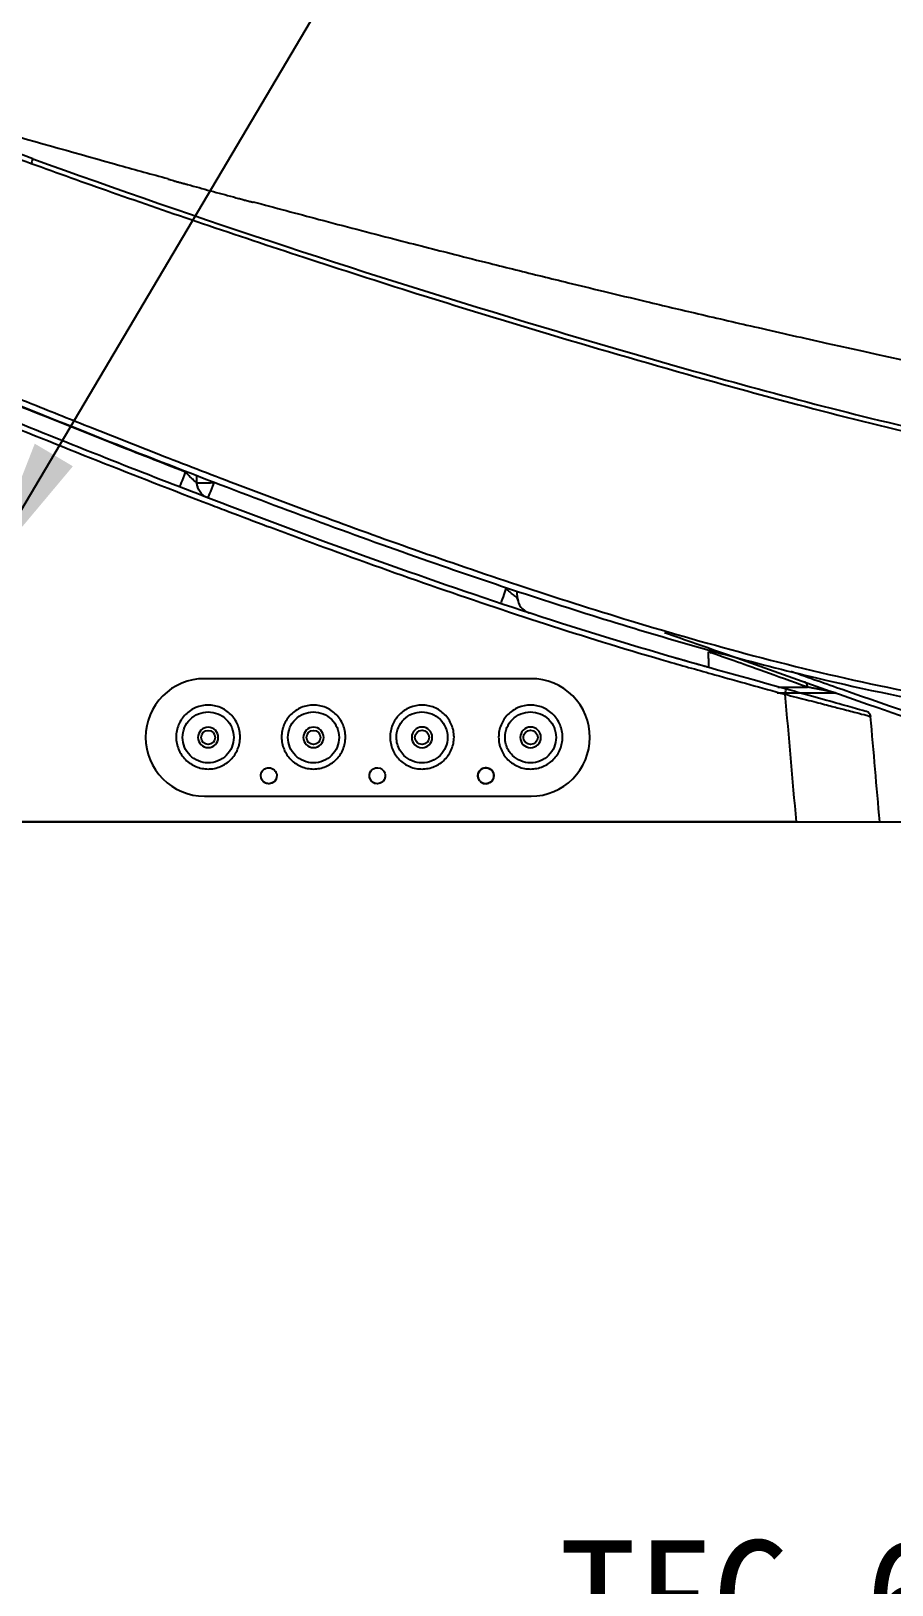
# Model space of a CAD drawing. Extents: x -2137 to 3740, y 68 to 2359.
# Drawn here: x -1390.8 to -1237.6, y 539.1 to 815.6 of the extents above; entities that cross this region are included whole.
import ezdxf

# ---------------------------------------------------------------- set-up
doc = ezdxf.new("R2010")
doc.units = 0
doc.header["$LTSCALE"] = 20
doc.header["$MEASUREMENT"] = 0
doc.layers.get('0').update_dxf_attribs({"linetype": 'CONTINUOUS'})
doc.layers.get('DEFPOINTS').update_dxf_attribs({"linetype": 'CONTINUOUS'})
doc.layers.add('1', color=7, linetype='CONTINUOUS')
doc.layers.add('2', color=2, linetype='CONTINUOUS')
doc.styles.add('ROMANS', font='romans', dxfattribs={"height": 10.144927})
doc.dimstyles.get("Standard").update_dxf_attribs({"dimtxt": 2.7, "dimasz": 2.5, "dimexe": 1.5, "dimexo": 1.5, "dimgap": 1.5, "dimtad": 1, "dimdec": 0, "dimlfac": 10, "dimzin": 0, "dimdsep": 46, "dimtxsty": 'Standard', "dimcen": 0, "dimclrt": 2, "dimadec": 0, "dimazin": 0, "dimtfac": 1, "dimtdec": 0, "dimtmove": 0, "dimatfit": 3, "dimfxl": 0, "dimtolj": 1, "dimtzin": 0, "dimarcsym": 0})

# ---------------------------------------------------------------- blocks, each defined once
blk = doc.blocks.new('*D17')
at = {"color": 3, "lineweight": -2}
for p, q in [((-912.87, 686.91), (-912.87, 67.8)), ((-1522.6, 293.1), (-1522.6, 67.8)), ((-1498.6, 73.8), (-936.87, 73.8))]:
    blk.add_line(p, q, dxfattribs=at)
at = {"color": 3}
for points in [[(-1498.6, 77.8), (-1498.6, 69.8), (-1522.6, 73.8)], [(-936.87, 77.8), (-936.87, 69.8), (-912.87, 73.8)]]:
    blk.add_solid(points, dxfattribs=at)
at = {"layer": 'DEFPOINTS', "color": 0}
for p in [(-912.87, 688.71), (-1522.6, 294.9), (-912.87, 73.8)]:
    blk.add_point(p, dxfattribs=at)
at = {"color": 2, "insert": (-1217.74, 97.8), "char_height": 24, "attachment_point": 5}
blk.add_mtext('\\A1;610', dxfattribs=at)
blk = doc.blocks.new('A$C9bb48bae')
at = {"layer": '1', "color": 7, "linetype": 'Continuous'}
for p, q in [((364.2, 29.44), (364.2, 29.43)), ((334.82, 22.97), (334.82, 22.97)), ((328.93, 19.5), (328.96, 19.52)), ((341.77, 0), (326.87, 0))]:
    blk.add_line(p, q, dxfattribs=at)
blk.add_arc((445.42, 60.48), 3, 290.9699, 357.5, dxfattribs=at)
at = {"layer": '1', "color": 7, "linetype": 'Continuous', "extrusion": (0, 0, -1)}
for centre, radius, start, end in [((-388.36, 40.05), 3, 183, 251.8739), ((-329.5, 18.68), 1, 5, 74.4047)]:
    blk.add_arc(centre, radius, start, end, dxfattribs=at)
at = {"layer": '1', "color": 7, "linetype": 'Continuous'}
for centre, major_axis, ratio, start_param, end_param in [((450.48, 62.43), (-1.08, 2.8), 0.017208, 1.621769, 3.141593), ((445.42, 60.48), (3, -0.13), 0.053932, 4.717597, 6.283185), ((445.42, 60.48), (-1.07, 2.8), 0.016724, 1.622363, 3.141593), ((393.39, 41.72), (-0.95, 2.85), 0.010522, 1.630612, 3.141593), ((343.76, 22.66), (0.269, -0.963), 0.008601, 1.622759, 3.141593)]:
    blk.add_ellipse(centre, major_axis=major_axis, ratio=ratio, start_param=start_param, end_param=end_param, dxfattribs=at)
for points, knots in [([(505.4, 129.24), (498.3, 127.14), (483.88, 122.95), (466.6, 118.05), (456.42, 115.26), (453.57, 114.48)], [0, 0, 0, 0, 0.412563, 0.835474, 1, 1, 1, 1]), ([(505.89, 127.84), (501.26, 126.01), (491.98, 122.34), (482.62, 118.91), (477.94, 117.19)], [0, 0, 0, 0, 0.500173, 1, 1, 1, 1]), ([(477.62, 118.02), (447.77, 107.18), (417.59, 97.28), (371.94, 83.6), (356.66, 79.18), (325.94, 71.07), (310.49, 67.49), (294.96, 64.38)], [0, 0, 0, 0, 0.5, 0.5, 0.75, 0.75, 1, 1, 1, 1]), ([(477.94, 117.19), (473.18, 115.48), (463.04, 111.84), (446.84, 106.28), (428.76, 100.25), (408.76, 93.82), (385.45, 86.67), (362.83, 80.08), (339.81, 73.74), (318.39, 68.42), (302.85, 65.15), (295.1, 63.52)], [0, 0, 0, 0, 0.079655, 0.169452, 0.269417, 0.379575, 0.499943, 0.65291, 0.750136, 0.875496, 1, 1, 1, 1]), ([(450.08, 113.43), (448.72, 113.06), (446, 112.31), (443.29, 111.58), (441.93, 111.21)], [0, 0, 0, 0, 0.500231, 1, 1, 1, 1]), ([(453.58, 114.41), (453.56, 114.41), (453.53, 114.39), (453.27, 114.32), (452.87, 114.21), (452.37, 114.06), (451.8, 113.9), (451.22, 113.74), (450.64, 113.59), (450.27, 113.48), (450.08, 113.43)], [0, 0, 0, 0, 0.135511, 0.271849, 0.411596, 0.545473, 0.672653, 0.789787, 0.894801, 1, 1, 1, 1]), ([(441.93, 111.21), (441.63, 111.13), (441.05, 110.97), (440.27, 110.76), (439.63, 110.59), (439.01, 110.43), (438.63, 110.33), (438.45, 110.29), (438.44, 110.29), (438.43, 110.29)], [0, 0, 0, 0, 0.166105, 0.321356, 0.464124, 0.588876, 0.811375, 0.905746, 1, 1, 1, 1]), ([(438.42, 110.36), (434.52, 109.31), (426.11, 107.06), (414.14, 103.94), (404, 101.35), (396.82, 99.54), (391.64, 98.25), (386.98, 97.1), (381.81, 95.83), (375.63, 94.33), (367.93, 92.48), (358.72, 90.31), (348.05, 87.84), (316.87, 80.8), (280.4, 73.29), (239.1, 65.9), (212.88, 61.6), (187.6, 57.85), (164.29, 54.77), (145.3, 52.54), (130.29, 50.95), (118.11, 49.76), (107.71, 48.84), (98.3, 48.08), (88.95, 47.38), (77.07, 46.59), (68.06, 46.09), (62.95, 45.83)], [0, 0, 0, 0, 0.031815, 0.06835, 0.097277, 0.114025, 0.126565, 0.139222, 0.151775, 0.168453, 0.189216, 0.214009, 0.24276, 0.275372, 0.465247, 0.535344, 0.605106, 0.674102, 0.736164, 0.789939, 0.82439, 0.854817, 0.886058, 0.906459, 0.929029, 0.959788, 1, 1, 1, 1]), ([(438.43, 110.29), (438.43, 110.32), (438.43, 110.34), (438.43, 110.35), (438.43, 110.35)], [0, 0, 0, 0, 0.67014, 1, 1, 1, 1]), ([(508.18, 86.65), (507.76, 86.48), (506.4, 85.93), (503.59, 84.81), (499.26, 83.07), (493.41, 80.71), (486.03, 77.74), (477.13, 74.14), (466.69, 69.95), (454.7, 65.22), (441.14, 59.99), (425.98, 54.31), (409.21, 48.25), (390.79, 41.94), (370.67, 35.52), (348.79, 29.27), (325.04, 23.58), (299.34, 19.19), (271.75, 16.76), (242.55, 15), (211.89, 14.3), (180.13, 14.16), (147.47, 14.18), (114.23, 14.18), (81.16, 14.2), (49.63, 14.21), (22.36, 14.22), (3.8, 14.24), (0, 14.25), (0, 14.25)], [0, 0, 0, 0, 0.002237, 0.007152, 0.014744, 0.025013, 0.037959, 0.053582, 0.07188, 0.092854, 0.116505, 0.142832, 0.171833, 0.20351, 0.237859, 0.274881, 0.314573, 0.356936, 0.402004, 0.449781, 0.500255, 0.55342, 0.609269, 0.667805, 0.729036, 0.79296, 0.859558, 0.928803, 1, 1, 1, 1]), ([(508.57, 85.61), (501.17, 82.64), (486.76, 76.86), (465.34, 68.2), (438.59, 57.77), (407.47, 46.3), (372.14, 34.63), (340.79, 25.91), (315.51, 20.67), (296.67, 17.98), (280.02, 16.35), (262.8, 15.06), (243.44, 14.01), (224.11, 13.4), (198.55, 13.04), (173.8, 13), (149.29, 13), (128.88, 13), (107.29, 13), (84.96, 13), (63.98, 13), (40.83, 13), (23.09, 13), (11.49, 13), (5.31, 13), (1.71, 13), (0.97, 13), (0.97, 13)], [0, 0, 0, 0, 0.039003, 0.075957, 0.112972, 0.179376, 0.238139, 0.29481, 0.338391, 0.364249, 0.387853, 0.420247, 0.44887, 0.483127, 0.51582, 0.576231, 0.608416, 0.642464, 0.683469, 0.724728, 0.767812, 0.808151, 0.875463, 0.906299, 0.936507, 0.968699, 1, 1, 1, 1]), ([(450.49, 62.27), (454.75, 63.93), (463.78, 67.45), (477.29, 72.86), (491.02, 78.43), (500, 82.09), (504.49, 83.91)], [0, 0, 0, 0, 0.235726, 0.499999, 0.749999, 1, 1, 1, 1]), ([(343.49, 23.63), (352.82, 26.21), (371.48, 31.37), (398.79, 40.23), (424.37, 49.3), (446.55, 57.65), (466.64, 65.5), (485.74, 73.2), (499.02, 78.6), (505.62, 81.29)], [0, 0, 0, 0, 0.168543, 0.337103, 0.500019, 0.641198, 0.75001, 0.875634, 1, 1, 1, 1]), ([(506.03, 80.42), (502.71, 79.07), (496.06, 76.37), (482.76, 70.96), (466.11, 64.27), (451.62, 58.61), (441.55, 54.77), (434.83, 52.23), (422.48, 47.66), (405.57, 41.61), (385.14, 34.76), (368.67, 29.69), (354.84, 25.8), (347.92, 23.87), (343.76, 22.71)], [0, 0, 0, 0, 0.062547, 0.125006, 0.249989, 0.374972, 0.395805, 0.437472, 0.499979, 0.624989, 0.749999, 0.874999, 0.924839, 1, 1, 1, 1]), ([(448.58, 60.45), (448.6, 60.47), (448.75, 60.59), (449.16, 60.96), (449.82, 61.59), (450.27, 62.04), (450.49, 62.27)], [0, 0, 0, 0, 0.044623, 0.362119, 0.680771, 1, 1, 1, 1]), ([(448.42, 60.35), (448.43, 60.34), (448.44, 60.34), (448.53, 60.41), (448.58, 60.45)], [0, 0, 0, 0, 0.568434, 1, 1, 1, 1]), ([(391.52, 39.97), (391.53, 39.98), (391.67, 40.08), (392.06, 40.38), (392.73, 40.93), (393.19, 41.33), (393.42, 41.54)], [0, 0, 0, 0, 0.036746, 0.356852, 0.678063, 1, 1, 1, 1]), ([(391.35, 39.89), (391.36, 39.89), (391.38, 39.88), (391.47, 39.94), (391.52, 39.97)], [0, 0, 0, 0, 0.557597, 1, 1, 1, 1]), ([(389.4, 37.23), (389.4, 37.23), (389.33, 37.21), (389.31, 37.21), (389.29, 37.2)], [0, 0, 0, 0, 0.002193, 1, 1, 1, 1]), ([(365.2, 33.72), (361.46, 32.41), (348.85, 27.98), (329.17, 20.89), (307.61, 13.74), (289.33, 9.75), (272.77, 8.38), (256.81, 8.11), (239.45, 8.03), (222.06, 8.01), (205.49, 8), (187.79, 8), (168.01, 8), (144.08, 8), (117.97, 8), (94.34, 8), (73.9, 8), (56.62, 8), (42.5, 8), (32.46, 8), (23.02, 8), (15.24, 8), (11.81, 8), (10.89, 8)], [0, 0, 0, 0, 0.027782, 0.09364, 0.14666, 0.186834, 0.224409, 0.263097, 0.299128, 0.346896, 0.386387, 0.417719, 0.474598, 0.530819, 0.595475, 0.67339, 0.718363, 0.768012, 0.829196, 0.860934, 0.886752, 0.955538, 1, 1, 1, 1]), ([(339.75, 23.98), (345.54, 26.05), (349.85, 27.6), (355.73, 29.69), (357.35, 30.27), (357.35, 30.27)], [0, 0, 0, 0, 0.5, 0.5, 1, 1, 1, 1]), ([(357.41, 27.51), (357.62, 27.57), (359.31, 28.04), (361.35, 28.62), (362.89, 29.06), (363.65, 29.28), (363.96, 29.37), (364.06, 29.4), (364.08, 29.4)], [0, 0, 0, 0, 0.050065, 0.40918, 0.589555, 0.769584, 0.949082, 1, 1, 1, 1]), ([(342.62, 26.8), (339.55, 25.71), (336.48, 24.62), (324.62, 20.46), (315.83, 17.41), (302.38, 13.71), (297.86, 12.63), (288.72, 10.96), (284.11, 10.37), (270.24, 9.23), (260.95, 9.17), (242.44, 9.03), (233.2, 9.02), (205.67, 9), (187.55, 9), (152.02, 9), (134.59, 9), (101, 9), (84.82, 9), (55.28, 9), (41.92, 9), (26.32, 9), (21.86, 9), (14.82, 9), (12.23, 9), (9.05, 9), (8.33, 9), (8.35, 9)], [0, 0, 0, 0, 0.022892, 0.022892, 0.088296, 0.088296, 0.120998, 0.120998, 0.1537, 0.1537, 0.219104, 0.219104, 0.284508, 0.284508, 0.415317, 0.415317, 0.546125, 0.546125, 0.676934, 0.676934, 0.807742, 0.807742, 0.873147, 0.873147, 0.938551, 0.938551, 1, 1, 1, 1]), ([(343.76, 22.71), (343.09, 22.55), (341.8, 22.22), (339.94, 21.75), (338.24, 21.32), (336.71, 20.92), (335.36, 20.57), (334.17, 20.26), (332.44, 19.8), (330.46, 19.3), (328.94, 18.9), (328.67, 18.82), (328.58, 18.79)], [0, 0, 0, 0, 0.089256, 0.17345, 0.252596, 0.326708, 0.395807, 0.459918, 0.519072, 0.698024, 0.870889, 1, 1, 1, 1]), ([(329.24, 19.65), (329.24, 19.65), (330.89, 20.11), (336.24, 21.6), (339.86, 22.61), (343.49, 23.63)], [0, 0, 0, 0, 0.5, 0.5, 1, 1, 1, 1]), ([(334.87, 23), (334.86, 23), (334.84, 22.99), (334.81, 22.98), (334.78, 22.97), (334.76, 22.96), (334.74, 22.95), (334.72, 22.95), (334.71, 22.94), (334.71, 22.94), (334.71, 22.94)], [0, 0, 0, 0, 0.073435, 0.206866, 0.340296, 0.473727, 0.607158, 0.740588, 0.874019, 1, 1, 1, 1]), ([(335.04, 23), (335.03, 23), (335.01, 23), (334.99, 23), (334.98, 23.02), (335.07, 23.05), (335.25, 23.1), (335.44, 23.14), (335.65, 23.19), (335.88, 23.24), (336.13, 23.29), (336.4, 23.35), (336.67, 23.4), (336.93, 23.46), (337.2, 23.51), (337.46, 23.56), (337.73, 23.61), (338.03, 23.67), (338.36, 23.73), (338.71, 23.79), (339.07, 23.86), (339.43, 23.92), (339.65, 23.96), (339.75, 23.98)], [0, 0, 0, 0, 0.013986, 0.033838, 0.057621, 0.082906, 0.111907, 0.143342, 0.178862, 0.218397, 0.261942, 0.310426, 0.361841, 0.412669, 0.462727, 0.513481, 0.567583, 0.627787, 0.695404, 0.769084, 0.847645, 0.932351, 1, 1, 1, 1]), ([(345.15, 23), (344.71, 23), (343.18, 23), (340.12, 23), (336.88, 23), (335.04, 23)], [0, 0, 0, 0, 0.179724, 0.589862, 1, 1, 1, 1]), ([(345.03, 23.98), (343.97, 23.98), (342.27, 23.98), (340.4, 23.98), (339.75, 23.98)], [0, 0, 0, 0, 0.664076, 1, 1, 1, 1]), ([(341.77, 0), (373.47, 0), (405.18, 0), (468.59, 0), (500.29, 0), (531.98, 0)], [0, 0, 0, 0, 0.5, 0.5, 1, 1, 1, 1])]:
    blk.add_open_spline(points, degree=3, knots=knots, dxfattribs=at)
for points, degree in [([(477.62, 118.02), (486.99, 121.43), (496.3, 124.95), (505.54, 128.66)], 3), ([(477.62, 118.02), (477.63, 118.01), (477.79, 117.6), (477.94, 117.19)], 3), ([(448.42, 60.35), (448.43, 60.78), (448.45, 61.22), (448.47, 61.66)], 3), ([(448.59, 60.45), (448.41, 59.93), (448.28, 59.57)], 2), ([(391.52, 39.97), (391.15, 38.94)], 1), ([(391.3, 39.47), (391.28, 39.35), (391.25, 39.24), (391.22, 39.14)], 3), ([(391.35, 39.89), (391.38, 40.31), (391.4, 40.72), (391.42, 41.13)], 3), ([(357.08, 30.17), (357.02, 30.15), (356.95, 30.13), (356.87, 30.1)], 3), ([(357.3, 27.49), (357.31, 28.41), (357.33, 29.34), (357.35, 30.27)], 3), ([(335.04, 23), (334.93, 23), (334.82, 22.98), (334.71, 22.94)], 3), ([(334.76, 22.96), (335.05, 23)], 1), ([(343.76, 22.71), (343.09, 15.14), (342.43, 7.57), (341.77, 0)], 3), ([(328.97, 19.53), (328.55, 19.24), (328.54, 18.78)], 2), ([(326.87, 0), (327.41, 6.26), (327.96, 12.51), (328.51, 18.77)], 3), ([(328.58, 18.79), (328.56, 18.78), (328.53, 18.78), (328.51, 18.77)], 3), ([(328.63, 18.8), (328.59, 18.79), (328.56, 18.79), (328.54, 18.78)], 3)]:
    blk.add_open_spline(points, degree=degree, dxfattribs=at)
blk.add_rational_spline([(339.75, 23.98), (339.71, 24.43), (339.91, 24.78), (340.26, 24.91)], [1.10724556924, 0.964144512346, 0.964251556934, 1.107566703], degree=3, dxfattribs=at)

msp = doc.modelspace()

# ---------------------------------------------------------------- linework, layer by layer
msp.add_line((-1507.61, 674.9), (-924.64, 674.9))
at = {"layer": '1', "color": 7, "linetype": 'Continuous', "extrusion": (0, 0, -1)}
for centre, radius in [((1359.29, 689.94), 1.81), ((1340.54, 689.94), 1.82), ((1321.22, 689.94), 1.83), ((1301.9, 689.94), 1.84)]:
    msp.add_circle(centre, radius, dxfattribs=at)
at = {"layer": '1', "color": 7, "linetype": 'Continuous'}
for centre, radius in [((-1359.29, 689.94), 1.25), ((-1340.54, 689.94), 1.25), ((-1321.22, 689.94), 1.26), ((-1301.9, 689.94), 1.27)]:
    msp.add_circle(centre, radius, dxfattribs=at)
at = {"layer": '1', "color": 7, "linetype": 'Continuous', "extrusion": (0, 0, -1)}
for centre, start, end in [((1348.5, 683.12), 251.5692, 144.4411), ((1329.18, 683.12), 251.5692, 161.6929), ((1329.18, 683.12), 180.8967, 251.5692), ((1309.86, 683.12), 251.5692, 137.0329), ((1309.86, 683.12), 320.0479, 251.5692), ((1348.5, 683.12), 192.0061, 251.5692), ((1309.86, 683.12), 192.0061, 251.5692), ((1309.86, 683.12), 239.8073, 251.5692)]:
    msp.add_arc(centre, 1.42, start, end, dxfattribs=at)
at = {"layer": '1', "color": 7, "linetype": 'Continuous'}
for points, knots in [([(-1359.97, 700.39), (-1362.74, 700.39), (-1365.44, 699.26), (-1369.3, 695.4), (-1370.43, 692.67), (-1370.43, 687.22), (-1369.32, 684.51), (-1365.42, 680.6), (-1362.74, 679.48), (-1359.97, 679.48)], [0, 0, 0, 0, 0.25, 0.25, 0.5, 0.5, 0.75, 0.75, 1, 1, 1, 1]), ([(-1301.79, 700.39), (-1310.91, 700.39), (-1319.83, 700.39), (-1331.12, 700.39), (-1333.8, 700.39), (-1339.09, 700.39), (-1341.68, 700.39), (-1349.37, 700.39), (-1354.61, 700.39), (-1359.97, 700.39)], [0, 0, 0, 0, 0.448805, 0.448805, 0.591114, 0.591114, 0.733423, 0.733423, 1, 1, 1, 1]), ([(-1301.79, 679.48), (-1299.03, 679.48), (-1296.32, 680.62), (-1292.47, 684.48), (-1291.34, 687.21), (-1291.33, 692.66), (-1292.44, 695.37), (-1296.34, 699.28), (-1299.03, 700.39), (-1301.79, 700.39)], [0, 0, 0, 0, 0.25, 0.25, 0.5, 0.5, 0.75, 0.75, 1, 1, 1, 1]), ([(-1359.29, 695.69), (-1358.92, 695.69), (-1358.17, 695.61), (-1357.1, 695.29), (-1356.11, 694.76), (-1355.24, 694.04), (-1354.53, 693.18), (-1354, 692.19), (-1353.68, 691.11), (-1353.57, 690), (-1353.68, 688.88), (-1354.11, 687.46), (-1354.96, 686.19), (-1356.11, 685.24), (-1357.1, 684.71), (-1358.18, 684.38), (-1359.3, 684.28), (-1360.42, 684.39), (-1361.84, 684.82), (-1363.11, 685.67), (-1364.06, 686.82), (-1364.58, 687.81), (-1364.91, 688.89), (-1365.02, 690), (-1364.91, 691.12), (-1364.58, 692.19), (-1364.05, 693.18), (-1363.34, 694.05), (-1362.47, 694.76), (-1361.16, 695.46), (-1360.03, 695.69), (-1359.29, 695.69)], [0, 0, 0, 0, 0.031357, 0.062538, 0.093894, 0.125116, 0.156399, 0.187717, 0.2189, 0.250253, 0.281428, 0.312752, 0.374949, 0.406295, 0.437473, 0.468905, 0.500315, 0.531515, 0.562838, 0.62505, 0.656404, 0.687575, 0.718917, 0.750142, 0.781407, 0.812729, 0.843909, 0.875267, 0.906454, 0.937783, 1, 1, 1, 1]), ([(-1359.29, 694.48), (-1359.29, 694.48), (-1360.45, 694.48), (-1362.28, 693.72), (-1363.6, 691.73), (-1363.96, 689.94), (-1363.6, 688.16), (-1362.28, 686.16), (-1359.29, 684.89), (-1356.3, 686.16), (-1354.98, 688.16), (-1354.63, 689.94), (-1354.98, 691.72), (-1356.29, 693.72), (-1358.13, 694.48), (-1359.29, 694.48)], [0, 0, 0, 0, 0.000027, 0.123679, 0.18678, 0.249953, 0.313107, 0.3762, 0.499858, 0.623825, 0.68689, 0.749977, 0.8131, 0.876266, 1, 1, 1, 1]), ([(-1340.54, 695.69), (-1340.17, 695.69), (-1339.42, 695.61), (-1338.35, 695.29), (-1337.36, 694.76), (-1336.49, 694.05), (-1335.78, 693.18), (-1335.25, 692.19), (-1334.92, 691.12), (-1334.81, 690.01), (-1334.92, 688.89), (-1335.35, 687.46), (-1336.2, 686.19), (-1337.35, 685.25), (-1338.34, 684.71), (-1339.41, 684.39), (-1340.53, 684.28), (-1341.65, 684.39), (-1343.08, 684.82), (-1344.35, 685.67), (-1345.29, 686.82), (-1345.82, 687.81), (-1346.15, 688.88), (-1346.26, 690), (-1346.15, 691.11), (-1345.83, 692.18), (-1345.3, 693.17), (-1344.35, 694.33), (-1343.08, 695.18), (-1341.66, 695.61), (-1340.91, 695.69), (-1340.54, 695.69)], [0, 0, 0, 0, 0.031351, 0.062525, 0.093876, 0.12509, 0.156376, 0.187693, 0.218881, 0.250238, 0.281417, 0.312747, 0.374944, 0.406285, 0.437457, 0.468881, 0.500287, 0.531482, 0.562807, 0.625022, 0.656377, 0.687552, 0.718899, 0.750124, 0.781398, 0.812722, 0.843907, 0.875268, 0.937487, 0.968767, 1, 1, 1, 1]), ([(-1340.55, 694.48), (-1341.71, 694.48), (-1343.54, 693.72), (-1344.85, 691.72), (-1345.21, 689.94), (-1344.85, 688.15), (-1343.53, 686.16), (-1340.54, 684.89), (-1337.55, 686.16), (-1336.23, 688.16), (-1335.88, 689.94), (-1336.24, 691.73), (-1337.55, 693.72), (-1339.38, 694.49), (-1340.54, 694.48), (-1340.55, 694.48)], [0, 0, 0, 0, 0.123664, 0.186773, 0.249951, 0.313102, 0.376188, 0.499837, 0.623816, 0.686885, 0.749976, 0.813099, 0.876263, 0.999812, 1, 1, 1, 1]), ([(-1321.22, 695.69), (-1320.85, 695.69), (-1320.11, 695.61), (-1319.03, 695.29), (-1318.04, 694.76), (-1317.17, 694.05), (-1316.46, 693.18), (-1315.93, 692.19), (-1315.6, 691.12), (-1315.49, 690.01), (-1315.6, 688.89), (-1316.03, 687.46), (-1316.88, 686.19), (-1318.03, 685.25), (-1319.02, 684.71), (-1320.09, 684.39), (-1321.21, 684.28), (-1322.33, 684.38), (-1323.41, 684.71), (-1324.4, 685.24), (-1325.26, 685.95), (-1325.97, 686.82), (-1326.5, 687.81), (-1326.83, 688.88), (-1326.94, 690), (-1326.83, 691.11), (-1326.51, 692.18), (-1325.98, 693.17), (-1325.27, 694.04), (-1324.4, 694.75), (-1323.09, 695.46), (-1321.97, 695.68), (-1321.22, 695.69)], [0, 0, 0, 0, 0.031339, 0.062505, 0.093849, 0.125057, 0.156336, 0.187647, 0.218829, 0.250179, 0.281351, 0.312674, 0.374859, 0.406193, 0.437358, 0.468773, 0.500169, 0.53135, 0.56266, 0.593939, 0.625147, 0.656491, 0.687657, 0.718997, 0.750216, 0.781483, 0.812799, 0.843975, 0.875325, 0.906499, 0.937817, 1, 1, 1, 1]), ([(-1321.23, 694.48), (-1322.39, 694.48), (-1324.22, 693.72), (-1325.53, 691.72), (-1325.93, 689.75), (-1325.44, 687.95), (-1324.01, 686.08), (-1321.22, 684.88), (-1318.23, 686.16), (-1316.91, 688.16), (-1316.56, 689.94), (-1316.92, 691.73), (-1318.23, 693.72), (-1320.07, 694.49), (-1321.23, 694.48), (-1321.23, 694.48)], [0, 0, 0, 0, 0.123698, 0.186825, 0.250021, 0.333741, 0.376022, 0.499703, 0.623715, 0.686801, 0.749909, 0.813049, 0.87623, 0.999805, 1, 1, 1, 1]), ([(-1301.9, 695.69), (-1301.53, 695.69), (-1300.79, 695.61), (-1299.71, 695.29), (-1298.72, 694.76), (-1297.85, 694.05), (-1297.14, 693.18), (-1296.61, 692.19), (-1296.29, 691.12), (-1296.17, 690.01), (-1296.28, 688.89), (-1296.71, 687.46), (-1297.56, 686.19), (-1298.71, 685.25), (-1299.7, 684.71), (-1300.77, 684.39), (-1301.89, 684.28), (-1303.01, 684.38), (-1304.09, 684.71), (-1305.08, 685.24), (-1305.95, 685.95), (-1306.66, 686.82), (-1307.19, 687.81), (-1307.51, 688.88), (-1307.62, 690), (-1307.51, 691.11), (-1307.19, 692.18), (-1306.66, 693.17), (-1305.95, 694.04), (-1305.08, 694.75), (-1303.77, 695.46), (-1302.65, 695.68), (-1301.9, 695.69)], [0, 0, 0, 0, 0.031339, 0.062505, 0.093849, 0.125057, 0.156336, 0.187647, 0.218829, 0.250179, 0.281351, 0.312674, 0.374859, 0.406193, 0.437358, 0.468773, 0.500169, 0.53135, 0.56266, 0.593939, 0.625147, 0.656491, 0.687657, 0.718997, 0.750216, 0.781483, 0.812799, 0.843975, 0.875325, 0.906499, 0.937817, 1, 1, 1, 1]), ([(-1301.91, 694.48), (-1303.07, 694.48), (-1304.9, 693.72), (-1306.21, 691.72), (-1306.61, 689.75), (-1306.12, 687.95), (-1304.69, 686.08), (-1301.9, 684.88), (-1298.91, 686.16), (-1297.6, 688.16), (-1297.24, 689.94), (-1297.6, 691.73), (-1298.91, 693.72), (-1300.75, 694.49), (-1301.91, 694.48), (-1301.91, 694.48)], [0, 0, 0, 0, 0.123698, 0.186825, 0.250021, 0.333741, 0.376022, 0.499703, 0.623715, 0.686801, 0.749909, 0.813049, 0.87623, 0.999805, 1, 1, 1, 1]), ([(-1347.15, 683.57), (-1347.1, 683.42), (-1347.07, 683.25), (-1347.08, 682.94), (-1347.1, 682.78), (-1347.21, 682.48), (-1347.3, 682.33), (-1347.5, 682.09), (-1347.62, 681.98), (-1347.89, 681.82), (-1348.05, 681.76), (-1348.36, 681.69), (-1348.52, 681.69), (-1348.84, 681.73), (-1348.99, 681.78), (-1349.28, 681.92), (-1349.41, 682.02), (-1349.63, 682.25), (-1349.72, 682.38), (-1349.81, 682.57), (-1349.83, 682.62), (-1349.86, 682.71), (-1349.87, 682.76), (-1349.91, 682.96), (-1349.92, 683.12), (-1349.89, 683.44), (-1349.84, 683.59), (-1349.73, 683.82), (-1349.68, 683.9), (-1349.63, 683.97)], [0, 0, 0, 0, 0.082244, 0.082244, 0.164486, 0.164486, 0.246738, 0.246738, 0.328933, 0.328933, 0.411021, 0.411021, 0.493001, 0.493001, 0.574919, 0.574919, 0.65685, 0.65685, 0.738862, 0.738862, 0.765236, 0.765236, 0.788562, 0.788562, 0.870749, 0.870749, 0.952999, 0.952999, 1, 1, 1, 1]), ([(-1347.33, 683.93), (-1347.25, 683.82), (-1347.19, 683.7), (-1347.15, 683.57), (-1347.15, 683.57), (-1347.15, 683.57)], [0, 0, 0, 0, 0.985676, 0.985676, 1, 1, 1, 1]), ([(-1327.83, 683.57), (-1327.78, 683.42), (-1327.75, 683.25), (-1327.76, 682.94), (-1327.79, 682.78), (-1327.9, 682.48), (-1327.98, 682.33), (-1328.18, 682.09), (-1328.3, 681.98), (-1328.58, 681.82), (-1328.73, 681.76), (-1329.04, 681.69), (-1329.2, 681.69), (-1329.52, 681.73), (-1329.67, 681.78), (-1329.96, 681.92), (-1330.09, 682.02), (-1330.31, 682.25), (-1330.4, 682.38), (-1330.49, 682.57), (-1330.51, 682.62), (-1330.54, 682.71), (-1330.55, 682.76), (-1330.6, 682.96), (-1330.6, 683.12), (-1330.57, 683.44), (-1330.52, 683.59), (-1330.41, 683.82), (-1330.36, 683.9), (-1330.31, 683.97)], [0, 0, 0, 0, 0.082241, 0.082241, 0.16448, 0.16448, 0.246735, 0.246735, 0.328941, 0.328941, 0.411044, 0.411044, 0.493036, 0.493036, 0.57496, 0.57496, 0.656885, 0.656885, 0.738882, 0.738882, 0.765233, 0.765233, 0.788535, 0.788535, 0.870708, 0.870708, 0.952953, 0.952953, 1, 1, 1, 1]), ([(-1328.02, 683.94), (-1327.94, 683.83), (-1327.88, 683.7), (-1327.83, 683.57), (-1327.83, 683.57), (-1327.83, 683.57)], [0, 0, 0, 0, 0.98592, 0.98592, 1, 1, 1, 1]), ([(-1308.51, 683.57), (-1308.46, 683.42), (-1308.43, 683.25), (-1308.44, 682.94), (-1308.47, 682.78), (-1308.58, 682.48), (-1308.66, 682.33), (-1308.86, 682.09), (-1308.99, 681.98), (-1309.26, 681.82), (-1309.41, 681.76), (-1309.72, 681.69), (-1309.89, 681.69), (-1310.2, 681.73), (-1310.36, 681.78), (-1310.64, 681.92), (-1310.77, 682.02), (-1310.99, 682.25), (-1311.08, 682.38), (-1311.17, 682.57), (-1311.19, 682.62), (-1311.22, 682.71), (-1311.23, 682.76), (-1311.28, 682.96), (-1311.29, 683.12), (-1311.25, 683.44), (-1311.2, 683.59), (-1311.06, 683.88), (-1310.97, 684.01), (-1310.74, 684.24), (-1310.61, 684.33), (-1310.32, 684.47), (-1310.16, 684.51), (-1309.85, 684.54), (-1309.69, 684.53), (-1309.38, 684.46), (-1309.23, 684.4), (-1308.96, 684.23), (-1308.84, 684.12), (-1308.64, 683.87), (-1308.56, 683.72), (-1308.51, 683.57), (-1308.51, 683.57), (-1308.51, 683.57)], [0, 0, 0, 0, 0.053811, 0.053811, 0.107621, 0.107621, 0.161442, 0.161442, 0.21523, 0.21523, 0.268951, 0.268951, 0.3226, 0.3226, 0.376204, 0.376204, 0.429808, 0.429808, 0.48346, 0.48346, 0.500702, 0.500702, 0.515949, 0.515949, 0.569715, 0.569715, 0.623529, 0.623529, 0.677345, 0.677345, 0.731115, 0.731115, 0.784813, 0.784813, 0.838444, 0.838444, 0.892042, 0.892042, 0.945657, 0.945657, 0.999328, 0.999328, 1, 1, 1, 1]), ([(-1359.97, 679.48), (-1354.61, 679.48), (-1349.37, 679.48), (-1341.67, 679.48), (-1339.09, 679.48), (-1333.8, 679.48), (-1331.11, 679.48), (-1319.82, 679.48), (-1310.91, 679.48), (-1301.79, 679.48)], [0, 0, 0, 0, 0.26659, 0.26659, 0.408917, 0.408917, 0.551243, 0.551243, 1, 1, 1, 1])]:
    msp.add_open_spline(points, degree=3, knots=knots, dxfattribs=at)

# ---------------------------------------------------------------- block references
at = {"xscale": -1}
msp.add_blockref('A$C9bb48bae', (-912.87, 674.9), dxfattribs=at)

# ---------------------------------------------------------------- texts
at = {"layer": '2', "insert": (-1296.76, 536.88), "char_height": 20, "attachment_point": 4, "style": 'ROMANS'}
msp.add_mtext('{\\Ftxt|c129;TFC-630PN}', dxfattribs=at)

# ---------------------------------------------------------------- dimensions: what is measured, and where the dimension line sits
dim = msp.add_linear_dim(base=(-912.87, 73.8), p1=(-1522.6, 294.9), p2=(-912.87, 688.71), dimstyle='Standard', override={"dimscale": 1.2, "dimtxt": 20, "dimasz": 20, "dimexe": 5, "dimgap": 10, "dimtoh": 1, "dimlfac": 1, "dimzin": 12, "dimclrd": 3, "dimclre": 3, "dimazin": 2, "dimarcsym": 1})
dim.commit()
dim.dimension.update_dxf_attribs({"geometry": '*D17', "text_midpoint": (-1217.74, 73.8), "dimtype": 160})

# ---------------------------------------------------------------- leaders
msp.add_leader([(-1398.99, 719.55), (-1313.72, 863.52), (-1143.66, 863.52)], dimstyle='Standard', override={"dimscale": 1.2, "dimtxt": 20, "dimasz": 20, "dimexe": 5, "dimgap": 10, "dimtad": 0, "dimtoh": 1, "dimlfac": 1, "dimzin": 12, "dimclrd": 3, "dimclre": 3, "dimazin": 2, "dimarcsym": 1})

doc.saveas('drawing.dxf')
